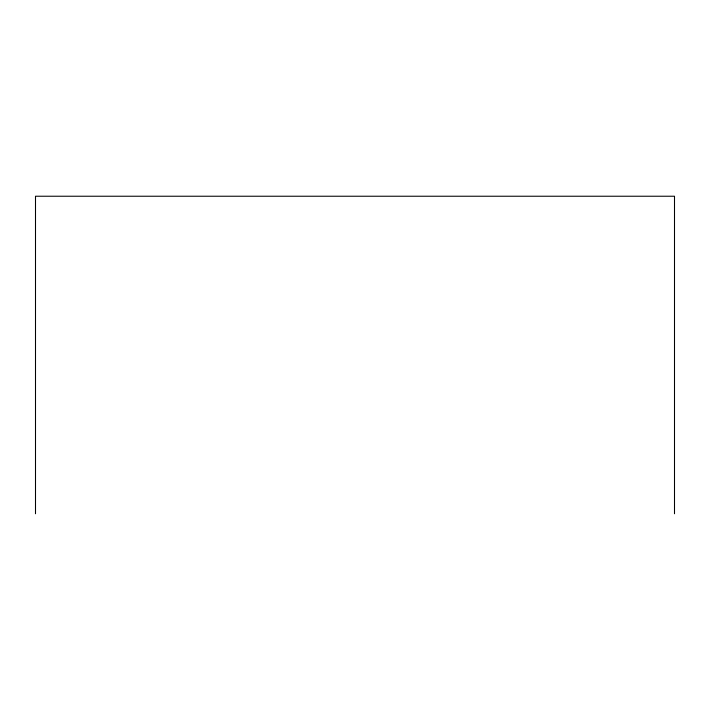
<?xml version="1.0" encoding="UTF-8"?>
<svg xmlns="http://www.w3.org/2000/svg" width="710" height="710" viewBox="0 0 710 710"><rect width="100%" height="100%" fill="white"/><g stroke="black" fill="none" stroke-linecap="round" stroke-linejoin="round"><path stroke-width="1.06" d="M674.5 513.765L674.5 196.235L35.5 196.235L35.5 513.765"/></g></svg>
